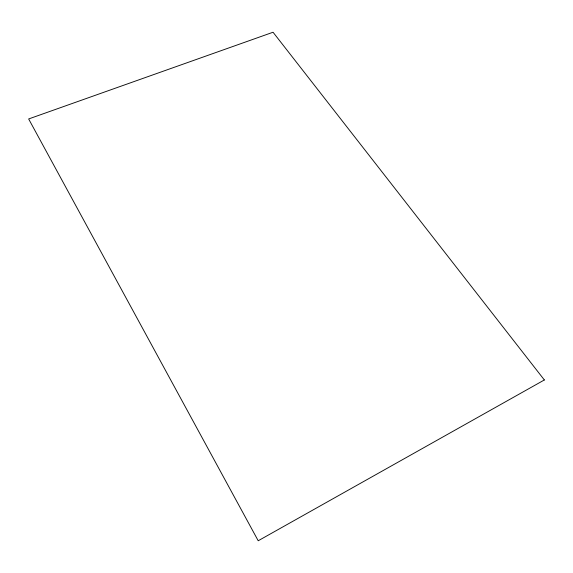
<?xml version="1.0" encoding="UTF-8"?>
<svg xmlns="http://www.w3.org/2000/svg" width="573" height="573" viewBox="0 0 573 573"><rect width="100%" height="100%" fill="white"/><g stroke="black" fill="none" stroke-linecap="round" stroke-linejoin="round"><path stroke-width="0.86" d="M544.35 379.956L258.208 540.762L28.65 118.955L273.049 32.238L544.35 379.956"/></g></svg>
